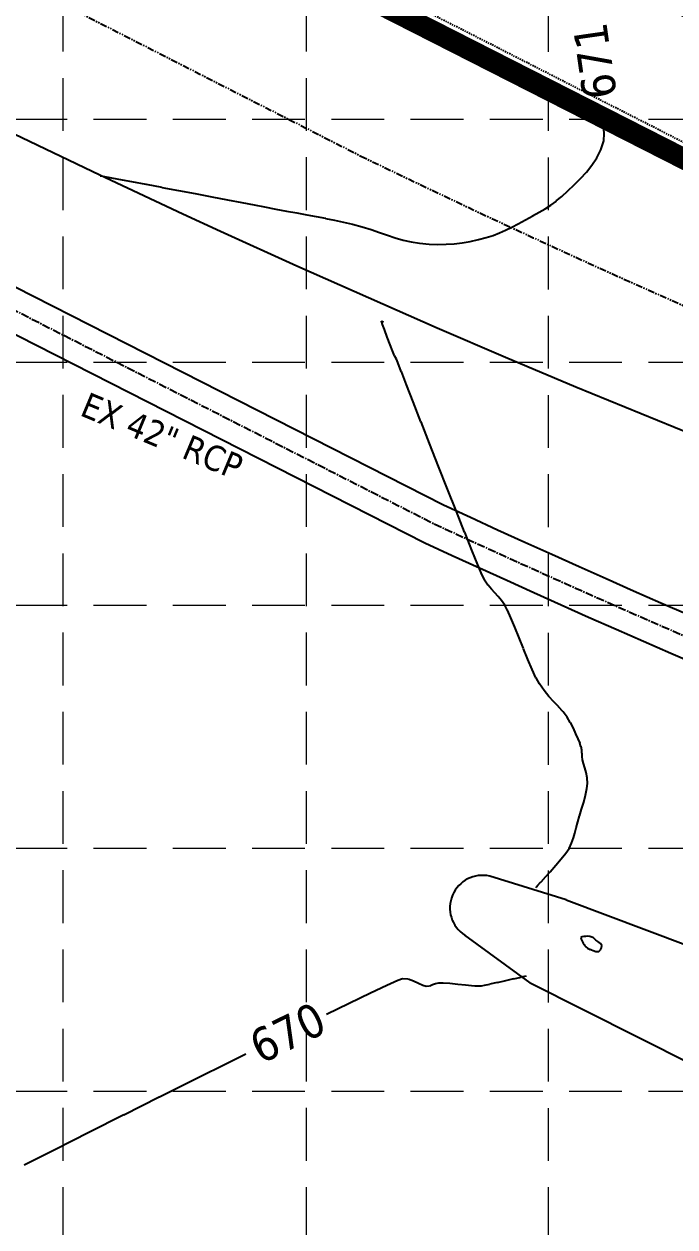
# Model space of a CAD drawing. Header units: inches. Extents: x 6967 to 7890, y 13663 to 15138.
# Drawn here: x 7195 to 7256.6, y 14410.6 to 14524.5 of the extents above; entities that cross this region are included whole.
import ezdxf

# ---------------------------------------------------------------- set-up
doc = ezdxf.new("R2010")
doc.units = ezdxf.units.IN
doc.header["$MEASUREMENT"] = 0
for name, pattern in [('CENTER2', [1.125, 0.75, -0.125, 0.125, -0.125]), ('DASHED', [0.75, 0.5, -0.25]), ('HIDDEN', [0.375, 0.25, -0.125]), ('xGWI003pt$0$HIDDEN2', [0.1875, 0.125, -0.0625]), ('xGWI003pt$0$PHANTOM2', [1.25, 0.625, -0.125, 0.125, -0.125, 0.125, -0.125])]:
    doc.linetypes.add(name, pattern=pattern)
for name, color, linetype in [('C-ANNO-STRM-N', 7, 'Continuous'), ('EC', 35, 'Continuous'), ('GRID', 254, 'HIDDEN'), ('LIMITS OF DISTURBANCE', 1, 'HIDDEN'), ('V-ROAD-BACK-P', 2, 'Continuous'), ('V-STRM-CNTR-E', 11, 'CENTER2'), ('V-STRM-UNDR-E', 15, 'Continuous'), ('xGWI003pt$0$C-EASE-WATR-N', 2, 'xGWI003pt$0$HIDDEN2'), ('xGWI003pt$0$ROW', 3, 'xGWI003pt$0$PHANTOM2')]:
    doc.layers.add(name, color=color, linetype=linetype)
doc.styles.add('L60', font='TAHOMA.TTF', dxfattribs={"height": 2.4})
doc.styles.add('L80', font='TAHOMA.TTF', dxfattribs={"height": 3.2})

msp = doc.modelspace()

# ---------------------------------------------------------------- linework, layer by layer
at = {"layer": 'EC', "color": 35}
for points, elevation in [([(7249.82, 14515.34), (7249.68, 14516.63)], 671), ([(7249.59, 14512.62), (7249.87, 14513.48)], 671), ([(7248.75, 14511.15), (7249.21, 14511.85)], 671), ([(7249.21, 14511.85), (7249.59, 14512.62)], 671), ([(7247.66, 14509.9), (7248.23, 14510.5)], 671), ([(7248.23, 14510.5), (7248.75, 14511.15)], 671), ([(7203.95, 14509.84), (7205.17, 14509.61)], 671), ([(7205.17, 14509.61), (7206.55, 14509.35)], 671), ([(7212.77, 14508.17), (7214.25, 14507.89)], 671), ([(7245.91, 14508.21), (7246.48, 14508.74)], 671), ([(7214.25, 14507.89), (7215.61, 14507.63)], 671), ([(7217.75, 14507.22), (7218.84, 14507.01)], 671), ([(7218.84, 14507.01), (7219.86, 14506.82)], 671), ([(7244.85, 14507.39), (7245.38, 14507.77)], 671), ([(7219.86, 14506.82), (7220.83, 14506.64)], 671), ([(7220.83, 14506.64), (7221.76, 14506.47)], 671), ([(7226.1, 14505.57), (7227.01, 14505.33)], 671), ([(7227.86, 14505.06), (7228.65, 14504.79)], 671), ([(7229.41, 14504.53), (7230.14, 14504.28)], 671), ([(7230.14, 14504.28), (7230.88, 14504.07)], 671), ([(7230.88, 14504.07), (7231.64, 14503.89)], 671), ([(7231.64, 14503.89), (7232.43, 14503.77)], 671), ([(7233.33, 14503.69), (7234.17, 14503.66)], 671), ([(7236.47, 14503.82), (7237.22, 14503.95)], 671), ([(7229.65, 14494.16), (7229.37, 14494.89)], 670), ([(7229.88, 14493.57), (7229.65, 14494.16)], 670), ([(7230, 14493.27), (7229.88, 14493.57)], 670), ([(7230.08, 14493.11), (7230, 14493.27)], 670), ([(7230.25, 14492.8), (7230.16, 14492.97)], 670), ([(7231.84, 14488.75), (7231.21, 14490.36)], 670), ([(7235.09, 14480.48), (7234.23, 14482.65)], 670), ([(7235.92, 14478.38), (7235.09, 14480.48)], 670), ([(7237.95, 14473.34), (7237.38, 14474.72)], 670), ([(7238.37, 14472.36), (7237.95, 14473.34)], 670), ([(7239.55, 14470.68), (7239.23, 14471.02)], 670), ([(7240.51, 14469.5), (7240.2, 14469.96)], 670), ([(7241.08, 14468.3), (7240.76, 14469.02)], 670), ([(7242.27, 14465.39), (7241.85, 14466.43)], 670), ([(7246.02, 14459.42), (7245.6, 14459.89)], 670), ([(7246.39, 14458.92), (7246.02, 14459.42)], 670), ([(7246.7, 14458.39), (7246.39, 14458.92)], 670), ([(7247.24, 14457.32), (7246.99, 14457.85)], 670), ([(7247.45, 14456.84), (7247.24, 14457.32)], 670), ([(7247.86, 14454.85), (7247.82, 14455.19)], 670), ([(7248.27, 14452.14), (7248.33, 14452.64)], 670), ([(7248.33, 14452.64), (7248.29, 14453.16)], 670), ([(7247.77, 14450.19), (7247.97, 14450.86)], 670), ([(7247.25, 14448.42), (7247.4, 14448.99)], 670), ([(7247.13, 14447.93), (7247.25, 14448.42)], 670), ([(7246.58, 14446.48), (7246.83, 14446.99)], 670), ([(7245.34, 14444.88), (7245.85, 14445.48)], 670), ([(7245.85, 14445.48), (7246.28, 14446.03)], 670), ([(7247.82, 14438.11), (7247.71, 14438.04)], 671), ([(7247.81, 14437.7), (7247.92, 14437.52)], 671), ([(7248.37, 14438.16), (7248.16, 14438.15)], 671), ([(7248.89, 14438), (7248.74, 14438.08)], 671), ([(7249.13, 14437.79), (7249.01, 14437.9)], 671), ([(7249.31, 14437.67), (7249.13, 14437.79)], 671), ([(7248, 14437.38), (7248.08, 14437.27)], 671), ([(7248.18, 14437.17), (7248.32, 14437.05)], 671), ([(7248.59, 14436.93), (7248.72, 14436.89)], 671), ([(7248.72, 14436.89), (7248.88, 14436.82)], 671), ([(7248.88, 14436.82), (7249.12, 14436.72)], 671), ([(7249.35, 14436.71), (7249.39, 14436.73)], 671), ([(7249.39, 14436.73), (7249.46, 14436.78)], 671), ([(7249.7, 14437.28), (7249.56, 14437.49)], 671), ([(7249.66, 14437.06), (7249.7, 14437.28)], 671), ([(7230.38, 14434), (7230.82, 14434.17)], 670), ([(7231.35, 14434.12), (7231.85, 14433.94)], 670), ([(7231.85, 14433.94), (7232.33, 14433.72)], 670), ([(7232.33, 14433.72), (7232.74, 14433.53)], 670), ([(7233.07, 14433.44), (7233.39, 14433.48)], 670), ([(7233.67, 14433.59), (7233.94, 14433.7)], 670), ([(7234.67, 14433.76), (7235.31, 14433.71)], 670), ([(7235.31, 14433.71), (7236.05, 14433.64)], 670), ([(7236.78, 14433.56), (7237.36, 14433.5)], 670), ([(7237.36, 14433.5), (7237.67, 14433.47)], 670), ([(7237.67, 14433.47), (7237.89, 14433.46)], 670), ([(7239.81, 14433.8), (7240.59, 14433.98)], 670), ([(7211.18, 14424.64), (7214.49, 14426.28)], 670), ([(7214.49, 14426.28), (7215.99, 14427.03)], 670)]:
    msp.add_lwpolyline(points, dxfattribs=dict(at, elevation=elevation))
at = {"layer": 'EC', "color": 35, "extrusion": (0.997708, 0.067668, 0), "elevation": 8215.43}
msp.add_lwpolyline([(13990.3, 671), (13991.49, 671)], dxfattribs=at)
at = {"layer": 'EC', "color": 35, "extrusion": (0.998773, -0.049522, 0), "elevation": 6522.24}
msp.add_lwpolyline([(14854.7, 671), (14855.37, 671)], dxfattribs=at)
at = {"layer": 'EC', "color": 35, "extrusion": (-0.186091, -0.982532, 0), "elevation": -15596.98}
msp.add_lwpolyline([(4376.2, 671), (4376.32, 671)], dxfattribs=at)
at = {"layer": 'EC', "color": 35, "extrusion": (-0.185888, -0.982571, 0), "elevation": -15596.07}
msp.add_lwpolyline([(4379.55, 671), (4379.84, 671)], dxfattribs=at)
at = {"layer": 'EC', "color": 35, "extrusion": (-0.185669, -0.982612, 0), "elevation": -15595.1}
msp.add_lwpolyline([(4383.31, 671), (4383.83, 671)], dxfattribs=at)
at = {"layer": 'EC', "color": 35, "extrusion": (-0.185503, -0.982644, 0), "elevation": -15594.36}
msp.add_lwpolyline([(4386.46, 671), (4387.29, 671)], dxfattribs=at)
at = {"layer": 'EC', "color": 35, "extrusion": (-0.18547, -0.98265, 0), "elevation": -15594.21}
msp.add_lwpolyline([(4390.47, 671), (4391.99, 671)], dxfattribs=at)
at = {"layer": 'EC', "color": 35, "extrusion": (0.695858, -0.71818, 0), "elevation": -5377.36}
msp.add_lwpolyline([(15300.29, 671), (15301.12, 671)], dxfattribs=at)
at = {"layer": 'EC', "color": 35, "extrusion": (0.703839, -0.71036, 0), "elevation": -5206.06}
msp.add_lwpolyline([(15360.24, 671), (15361.07, 671)], dxfattribs=at)
at = {"layer": 'EC', "color": 35, "extrusion": (-0.185588, -0.982628, 0), "elevation": -15594.73}
msp.add_lwpolyline([(4390.12, 671), (4391.72, 671)], dxfattribs=at)
at = {"layer": 'EC', "color": 35, "extrusion": (-0.185766, -0.982594, 0), "elevation": -15595.53}
msp.add_lwpolyline([(4388.89, 671), (4390.51, 671)], dxfattribs=at)
at = {"layer": 'EC', "color": 35, "extrusion": (-0.186019, -0.982546, 0), "elevation": -15596.66}
msp.add_lwpolyline([(4386.5, 671), (4388.09, 671)], dxfattribs=at)
at = {"layer": 'EC', "color": 35, "extrusion": (0.636744, -0.771075, 0), "elevation": -6573.13}
msp.add_lwpolyline([(14824.47, 671), (14825.16, 671)], dxfattribs=at)
at = {"layer": 'EC', "color": 35, "extrusion": (-0.187682, -0.98223, 0), "elevation": -15604.07}
msp.add_lwpolyline([(4364.56, 671), (4365.77, 671)], dxfattribs=at)
at = {"layer": 'EC', "color": 35, "extrusion": (0.189015, 0.981974, 0), "elevation": 15609.98}
msp.add_lwpolyline([(-4344.58, 671), (-4345.56, 671)], dxfattribs=at)
at = {"layer": 'EC', "color": 35, "extrusion": (0.506278, -0.86237, 0), "elevation": -8842.8}
msp.add_lwpolyline([(13591.23, 671), (13591.88, 671)], dxfattribs=at)
at = {"layer": 'EC', "color": 35, "extrusion": (-0.542581, 0.840003, 0), "elevation": 8255.33}
msp.add_lwpolyline([(-13956.5, 671), (-13957.14, 671)], dxfattribs=at)
at = {"layer": 'EC', "color": 35, "extrusion": (-0.185722, -0.982602, 0), "elevation": -15595.33}
msp.add_lwpolyline([(4401.96, 671), (4402.87, 671)], dxfattribs=at)
at = {"layer": 'EC', "color": 35, "extrusion": (-0.191676, -0.981458, 0), "elevation": -15621.74}
msp.add_lwpolyline([(4308.23, 671), (4309.12, 671)], dxfattribs=at)
at = {"layer": 'EC', "color": 35, "extrusion": (-0.200492, -0.979695, 0), "elevation": -15659.85}
msp.add_lwpolyline([(4168.51, 671), (4169.38, 671)], dxfattribs=at)
at = {"layer": 'EC', "color": 35, "extrusion": (-0.212033, -0.977263, 0), "elevation": -15707.93}
msp.add_lwpolyline([(3984.39, 671), (3985.26, 671)], dxfattribs=at)
at = {"layer": 'EC', "color": 35, "extrusion": (0.478496, -0.87809, 0), "elevation": -9272.08}
msp.add_lwpolyline([(13299.81, 671), (13300.59, 671)], dxfattribs=at)
at = {"layer": 'EC', "color": 35, "extrusion": (0.477617, -0.878568, 0), "elevation": -9285.38}
msp.add_lwpolyline([(13291.31, 671), (13292.08, 671)], dxfattribs=at)
at = {"layer": 'EC', "color": 35, "extrusion": (0.48451, -0.874785, 0), "elevation": -9180.59}
msp.add_lwpolyline([(13364.68, 671), (13365.38, 671)], dxfattribs=at)
at = {"layer": 'EC', "color": 35, "extrusion": (-0.225983, -0.974131, 0), "elevation": -15763.31}
msp.add_lwpolyline([(3760.28, 671), (3761.15, 671)], dxfattribs=at)
at = {"layer": 'EC', "color": 35, "extrusion": (0.297177, 0.954822, 0), "elevation": 15997.71}
msp.add_lwpolyline([(-2589.86, 671), (-2590.75, 671)], dxfattribs=at)
at = {"layer": 'EC', "color": 35, "extrusion": (-0.33012, -0.943939, 0), "elevation": -16077.96}
msp.add_lwpolyline([(2035.09, 671), (2035.89, 671)], dxfattribs=at)
at = {"layer": 'EC', "color": 35, "extrusion": (0.359421, -0.933175, 0), "elevation": -10933.26}
msp.add_lwpolyline([(11968.86, 671), (11969.51, 671)], dxfattribs=at)
at = {"layer": 'EC', "color": 35, "extrusion": (0.40955, -0.912288, 0), "elevation": -10267.37}
msp.add_lwpolyline([(12545.38, 671), (12546.01, 671)], dxfattribs=at)
at = {"layer": 'EC', "color": 35, "extrusion": (0.4477, -0.894184, 0), "elevation": -9728.53}
msp.add_lwpolyline([(12968.3, 671), (12968.95, 671)], dxfattribs=at)
at = {"layer": 'EC', "color": 35, "extrusion": (0.470443, -0.88243, 0), "elevation": -9393.36}
msp.add_lwpolyline([(13213.74, 671), (13214.43, 671)], dxfattribs=at)
at = {"layer": 'EC', "color": 35, "extrusion": (-0.086571, -0.996246, 0), "elevation": -15075.44}
msp.add_lwpolyline([(5949.68, 671), (5950.58, 671)], dxfattribs=at)
at = {"layer": 'EC', "color": 35, "extrusion": (0.012727, -0.999919, 0), "elevation": -14410.42}
msp.add_lwpolyline([(7418.18, 671), (7418.96, 671)], dxfattribs=at)
at = {"layer": 'EC', "color": 35, "extrusion": (0.068047, -0.997682, 0), "elevation": -13977.74}
msp.add_lwpolyline([(8205.11, 671), (8205.88, 671)], dxfattribs=at)
at = {"layer": 'EC', "color": 35, "extrusion": (0.122203, -0.992505, 0), "elevation": -13510.8}
msp.add_lwpolyline([(8953.88, 671), (8954.64, 671)], dxfattribs=at)
at = {"layer": 'EC', "color": 35, "extrusion": (0.211804, -0.977312, 0), "elevation": -12642.01}
msp.add_lwpolyline([(10145.02, 671), (10145.82, 671)], dxfattribs=at)
at = {"layer": 'EC', "color": 35, "extrusion": (-0.252047, 0.967715, 0), "elevation": 12211.53}
msp.add_lwpolyline([(-10660.04, 671), (-10660.81, 671)], dxfattribs=at)
at = {"layer": 'EC', "color": 35, "extrusion": (-0.304374, 0.952553, 0), "elevation": 11612.83}
msp.add_lwpolyline([(-11310.02, 671), (-11310.71, 671)], dxfattribs=at)
at = {"layer": 'EC', "color": 35, "extrusion": (0.341846, -0.939756, 0), "elevation": -11151.91}
msp.add_lwpolyline([(11748.87, 670), (11748.88, 670)], dxfattribs=at)
at = {"layer": 'EC', "color": 35, "extrusion": (0.981402, 0.191966, 0), "elevation": 9877.2}
msp.add_lwpolyline([(12839.07, 670), (12839.08, 670)], dxfattribs=at)
at = {"layer": 'EC', "color": 35, "extrusion": (0.949728, 0.313076, 0), "elevation": 11403.89}
msp.add_lwpolyline([(11504.36, 670), (11504.44, 670)], dxfattribs=at)
at = {"layer": 'EC', "color": 35, "extrusion": (-0.114235, -0.993454, 0), "elevation": -15227.28}
msp.add_lwpolyline([(5525.52, 670), (5525.55, 670)], dxfattribs=at)
at = {"layer": 'EC', "color": 35, "extrusion": (0.941344, 0.337448, 0), "elevation": 11696.59}
msp.add_lwpolyline([(11206.4, 670), (11206.64, 670)], dxfattribs=at)
at = {"layer": 'EC', "color": 35, "extrusion": (-0.261955, -0.96508, 0), "elevation": -15883.81}
msp.add_lwpolyline([(3179.04, 670), (3179.11, 670)], dxfattribs=at)
at = {"layer": 'EC', "color": 35, "extrusion": (-0.296883, -0.954914, 0), "elevation": -15988.93}
msp.add_lwpolyline([(2599.29, 670), (2599.37, 670)], dxfattribs=at)
at = {"layer": 'EC', "color": 35, "extrusion": (0.938087, 0.346399, 0), "elevation": 11802.8}
msp.add_lwpolyline([(11094, 670), (11094.49, 670)], dxfattribs=at)
at = {"layer": 'EC', "color": 35, "extrusion": (0.936343, 0.351087, 0), "elevation": 11858.14}
msp.add_lwpolyline([(11034.05, 670), (11034.82, 670)], dxfattribs=at)
at = {"layer": 'EC', "color": 35, "extrusion": (0.864118, 0.503289, 0), "elevation": 13541.87}
msp.add_lwpolyline([(8884.77, 670), (8884.94, 670)], dxfattribs=at)
at = {"layer": 'EC', "color": 35, "extrusion": (0.929237, 0.369485, 0), "elevation": 12073.49}
msp.add_lwpolyline([(10795.42, 670), (10795.77, 670)], dxfattribs=at)
at = {"layer": 'EC', "color": 35, "extrusion": (0.931043, 0.364909, 0), "elevation": 12020.23}
msp.add_lwpolyline([(10853.78, 670), (10854.69, 670)], dxfattribs=at)
at = {"layer": 'EC', "color": 35, "extrusion": (0.931309, 0.36423, 0), "elevation": 12012.32}
msp.add_lwpolyline([(10861.18, 670), (10862.54, 670)], dxfattribs=at)
at = {"layer": 'EC', "color": 35, "extrusion": (0.931185, 0.364547, 0), "elevation": 12016}
msp.add_lwpolyline([(10853.34, 670), (10855.36, 670)], dxfattribs=at)
at = {"layer": 'EC', "color": 35, "extrusion": (0.930975, 0.365084, 0), "elevation": 12022.27}
msp.add_lwpolyline([(10844.19, 670), (10846.41, 670)], dxfattribs=at)
at = {"layer": 'EC', "color": 35, "extrusion": (0.930673, 0.365853, 0), "elevation": 12031.22}
msp.add_lwpolyline([(10831.94, 670), (10834.26, 670)], dxfattribs=at)
at = {"layer": 'EC', "color": 35, "extrusion": (0.92884, 0.37048, 0), "elevation": 12084.97}
msp.add_lwpolyline([(10765.24, 670), (10767.33, 670)], dxfattribs=at)
at = {"layer": 'EC', "color": 35, "extrusion": (0.927551, 0.373697, 0), "elevation": 12122.21}
msp.add_lwpolyline([(10721.45, 670), (10723.29, 670)], dxfattribs=at)
at = {"layer": 'EC', "color": 35, "extrusion": (0.904645, 0.426167, 0), "elevation": 12715.79}
msp.add_lwpolyline([(10007.04, 670), (10007.59, 670)], dxfattribs=at)
at = {"layer": 'EC', "color": 35, "extrusion": (0.83173, 0.55518, 0), "elevation": 14055.05}
msp.add_lwpolyline([(8017.4, 670), (8017.96, 670)], dxfattribs=at)
at = {"layer": 'EC', "color": 35, "extrusion": (0.767816, 0.64067, 0), "elevation": 14829.55}
msp.add_lwpolyline([(6473.12, 670), (6473.62, 670)], dxfattribs=at)
at = {"layer": 'EC', "color": 35, "extrusion": (0.722202, 0.691683, 0), "elevation": 15237.53}
msp.add_lwpolyline([(5442.81, 670), (5443.28, 670)], dxfattribs=at)
at = {"layer": 'EC', "color": 35, "extrusion": (0.761588, 0.648061, 0), "elevation": 14891.47}
msp.add_lwpolyline([(6328.06, 670), (6328.56, 670)], dxfattribs=at)
at = {"layer": 'EC', "color": 35, "extrusion": (0.888261, 0.459339, 0), "elevation": 13077.87}
msp.add_lwpolyline([(9526.3, 670), (9526.84, 670)], dxfattribs=at)
at = {"layer": 'EC', "color": 35, "extrusion": (0.923298, 0.384083, 0), "elevation": 12242.71}
msp.add_lwpolyline([(10576.42, 670), (10577.38, 670)], dxfattribs=at)
at = {"layer": 'EC', "color": 35, "extrusion": (0.926795, 0.375566, 0), "elevation": 12144.82}
msp.add_lwpolyline([(10687.62, 670), (10688.69, 670)], dxfattribs=at)
at = {"layer": 'EC', "color": 35, "extrusion": (0.924839, 0.380358, 0), "elevation": 12199.97}
msp.add_lwpolyline([(10622.4, 670), (10623.5, 670)], dxfattribs=at)
at = {"layer": 'EC', "color": 35, "extrusion": (0.919157, 0.393892, 0), "elevation": 12354.57}
msp.add_lwpolyline([(10441.16, 670), (10442.18, 670)], dxfattribs=at)
at = {"layer": 'EC', "color": 35, "extrusion": (0.907372, 0.420329, 0), "elevation": 12651.57}
msp.add_lwpolyline([(10078.36, 670), (10079.23, 670)], dxfattribs=at)
at = {"layer": 'EC', "color": 35, "extrusion": (0.880023, 0.474931, 0), "elevation": 13243.17}
msp.add_lwpolyline([(9286.64, 670), (9287.31, 670)], dxfattribs=at)
at = {"layer": 'EC', "color": 35, "extrusion": (0.821542, 0.570148, 0), "elevation": 14196.58}
msp.add_lwpolyline([(7750.39, 670), (7751.16, 670)], dxfattribs=at)
at = {"layer": 'EC', "color": 35, "extrusion": (0.767069, 0.641565, 0), "elevation": 14834.75}
msp.add_lwpolyline([(6444.54, 670), (6445.27, 670)], dxfattribs=at)
at = {"layer": 'EC', "color": 35, "extrusion": (0.730499, 0.682914, 0), "elevation": 15167.75}
msp.add_lwpolyline([(5615.47, 670), (5616.16, 670)], dxfattribs=at)
at = {"layer": 'EC', "color": 35, "extrusion": (0.722203, 0.691681, 0), "elevation": 15234.43}
msp.add_lwpolyline([(5431.33, 670), (5431.98, 670)], dxfattribs=at)
at = {"layer": 'EC', "color": 35, "extrusion": (0.883207, 0.468984, 0), "elevation": 13181.09}
msp.add_lwpolyline([(9370.55, 670), (9371.16, 670)], dxfattribs=at)
at = {"layer": 'EC', "color": 35, "extrusion": (0.931898, 0.362721, 0), "elevation": 11997.69}
msp.add_lwpolyline([(10843.05, 670), (10843.49, 670)], dxfattribs=at)
at = {"layer": 'EC', "color": 35, "extrusion": (0.949034, 0.315175, 0), "elevation": 11434.53}
msp.add_lwpolyline([(11435.06, 670), (11435.38, 670)], dxfattribs=at)
at = {"layer": 'EC', "color": 35, "extrusion": (0.978111, 0.208085, 0), "elevation": 10097.17}
msp.add_lwpolyline([(12631.21, 670), (12631.55, 670)], dxfattribs=at)
at = {"layer": 'EC', "color": 35, "extrusion": (0.996286, 0.086111, 0), "elevation": 8465.66}
msp.add_lwpolyline([(13777.69, 670), (13777.98, 670)], dxfattribs=at)
at = {"layer": 'EC', "color": 35, "extrusion": (0.998766, 0.049663, 0), "elevation": 7956.77}
msp.add_lwpolyline([(14077.4, 670), (14077.71, 670)], dxfattribs=at)
at = {"layer": 'EC', "color": 35, "extrusion": (0.972166, 0.234293, 0), "elevation": 10432.8}
msp.add_lwpolyline([(12354.04, 670), (12354.39, 670)], dxfattribs=at)
at = {"layer": 'EC', "color": 35, "extrusion": (0.956663, 0.291197, 0), "elevation": 11142.95}
msp.add_lwpolyline([(11717.09, 670), (11717.51, 670)], dxfattribs=at)
at = {"layer": 'EC', "color": 35, "extrusion": (0.962324, 0.271905, 0), "elevation": 10905.13}
msp.add_lwpolyline([(11938.28, 670), (11938.75, 670)], dxfattribs=at)
at = {"layer": 'EC', "color": 35, "extrusion": (0.98057, 0.196172, 0), "elevation": 9942.76}
msp.add_lwpolyline([(12750.42, 670), (12750.92, 670)], dxfattribs=at)
at = {"layer": 'EC', "color": 35, "extrusion": (0.966128, -0.258063, 0), "elevation": 3273.23}
msp.add_lwpolyline([(15831.82, 670), (15832.51, 670)], dxfattribs=at)
at = {"layer": 'EC', "color": 35, "extrusion": (0.97822, -0.207572, 0), "elevation": 4090.54}
msp.add_lwpolyline([(15641.28, 670), (15641.91, 670)], dxfattribs=at)
at = {"layer": 'EC', "color": 35, "extrusion": (0.955617, -0.294611, 0), "elevation": 2668.91}
msp.add_lwpolyline([(15943.45, 670), (15944.12, 670)], dxfattribs=at)
at = {"layer": 'EC', "color": 35, "extrusion": (0.957356, -0.288909, 0), "elevation": 2763.9}
msp.add_lwpolyline([(15926.67, 670), (15927.26, 670)], dxfattribs=at)
at = {"layer": 'EC', "color": 35, "extrusion": (0.964639, -0.263573, 0), "elevation": 3182.78}
msp.add_lwpolyline([(15846.71, 670), (15847.19, 670)], dxfattribs=at)
at = {"layer": 'EC', "color": 35, "extrusion": (0.940091, -0.340925, 0), "elevation": 1887.34}
msp.add_lwpolyline([(16052.1, 670), (16052.61, 670)], dxfattribs=at)
at = {"layer": 'EC', "color": 35, "extrusion": (0.83322, -0.552942, 0), "elevation": -1950.07}
msp.add_lwpolyline([(16043.49, 670), (16044.03, 670)], dxfattribs=at)
at = {"layer": 'EC', "color": 35, "extrusion": (0.747171, -0.664631, 0), "elevation": -4187.01}
msp.add_lwpolyline([(15607.45, 670), (15608.28, 670)], dxfattribs=at)
at = {"layer": 'EC', "color": 35, "extrusion": (0.744481, -0.667643, 0), "elevation": -4250.02}
msp.add_lwpolyline([(15588.71, 670), (15589.07, 670)], dxfattribs=at)
at = {"layer": 'EC', "color": 35, "extrusion": (0.739977, -0.672632, 0), "elevation": -4354.69}
msp.add_lwpolyline([(15560.15, 670), (15560.71, 670)], dxfattribs=at)
at = {"layer": 'EC', "color": 35, "extrusion": (0.740523, -0.672031, 0), "elevation": -4342.07}
msp.add_lwpolyline([(15564.24, 670), (15565.03, 670)], dxfattribs=at)
at = {"layer": 'EC', "color": 35, "extrusion": (0.76025, -0.64963, 0), "elevation": -3875.63}
msp.add_lwpolyline([(15685.69, 670), (15685.78, 670)], dxfattribs=at)
at = {"layer": 'EC', "color": 35, "extrusion": (0.75229, -0.658832, 0), "elevation": -4066.19}
msp.add_lwpolyline([(15637.47, 670), (15637.67, 670)], dxfattribs=at)
at = {"layer": 'EC', "color": 35, "extrusion": (0.997902, 0.064749, 0), "elevation": 8167.35}
msp.add_lwpolyline([(13938.46, 671), (13938.31, 671)], dxfattribs=at)
at = {"layer": 'EC', "color": 35, "extrusion": (0.90258, 0.430522, 0), "elevation": 12757.48}
msp.add_lwpolyline([(9911.05, 671), (9910.84, 671)], dxfattribs=at)
at = {"layer": 'EC', "color": 35, "extrusion": (0.167378, -0.985893, 0), "elevation": -13021.31}
msp.add_lwpolyline([(9562.36, 671), (9562.19, 671)], dxfattribs=at)
at = {"layer": 'EC', "color": 35, "extrusion": (0.85273, 0.522352, 0), "elevation": 13721.99}
msp.add_lwpolyline([(8525.33, 671), (8525.18, 671)], dxfattribs=at)
at = {"layer": 'EC', "color": 35, "extrusion": (0.075858, -0.997119, 0), "elevation": -13846.72}
msp.add_lwpolyline([(8322.52, 671), (8322.35, 671)], dxfattribs=at)
at = {"layer": 'EC', "color": 35, "extrusion": (-0.142872, -0.989741, 0), "elevation": -15325.63}
msp.add_lwpolyline([(5111.39, 671), (5111.2, 671)], dxfattribs=at)
at = {"layer": 'EC', "color": 35, "extrusion": (-0.28885, -0.957375, 0), "elevation": -15916.44}
msp.add_lwpolyline([(2769.33, 671), (2769.14, 671)], dxfattribs=at)
at = {"layer": 'EC', "color": 35, "extrusion": (-0.618778, -0.785566, 0), "elevation": -15827.45}
msp.add_lwpolyline([(-3239.28, 671), (-3239.44, 671)], dxfattribs=at)
at = {"layer": 'EC', "color": 35, "extrusion": (0.599246, 0.800565, 0), "elevation": 15902.41}
msp.add_lwpolyline([(2847.87, 671), (2848.18, 671)], dxfattribs=at)
at = {"layer": 'EC', "color": 35, "extrusion": (0.731996, 0.681309, 0), "elevation": 15141.81}
msp.add_lwpolyline([(5629.83, 671), (5629.7, 671)], dxfattribs=at)
at = {"layer": 'EC', "color": 35, "extrusion": (0.510515, 0.859869, 0), "elevation": 16114.35}
msp.add_lwpolyline([(1137.72, 671), (1137.56, 671)], dxfattribs=at)
at = {"layer": 'EC', "color": 35, "extrusion": (-0.321807, -0.946805, 0), "elevation": -16001.6}
msp.add_lwpolyline([(2216.97, 671), (2217.1, 671)], dxfattribs=at)
at = {"layer": 'EC', "color": 35, "extrusion": (-0.034743, -0.999396, 0), "elevation": -14679.86}
msp.add_lwpolyline([(6743.17, 671), (6743.4, 671)], dxfattribs=at)
at = {"layer": 'EC', "color": 35, "extrusion": (0.722535, -0.691334, 0), "elevation": -4742.65}
msp.add_lwpolyline([(15442.88, 671), (15443.03, 671)], dxfattribs=at)
at = {"layer": 'EC', "color": 35, "extrusion": (0.868228, -0.496166, 0), "elevation": -868.81}
msp.add_lwpolyline([(16131.49, 671), (16131.69, 671)], dxfattribs=at)
at = {"layer": 'EC', "color": 35, "extrusion": (-0.092515, -0.995711, 0), "elevation": -15041.22}
msp.add_lwpolyline([(5864.43, 670), (5864.95, 670)], dxfattribs=at)
at = {"layer": 'EC', "color": 35, "extrusion": (0.22157, -0.975144, 0), "elevation": -12470.91}
msp.add_lwpolyline([(10258.76, 670), (10259.56, 670)], dxfattribs=at)
at = {"layer": 'EC', "color": 35, "extrusion": (0.221585, -0.975141, 0), "elevation": -12470.75}
msp.add_lwpolyline([(10259.75, 670), (10260.45, 670)], dxfattribs=at)
at = {"layer": 'EC', "color": 35, "extrusion": (0.219764, -0.975553, 0), "elevation": -12489.89}
msp.add_lwpolyline([(10237.15, 670), (10237.65, 670)], dxfattribs=at)
at = {"layer": 'EC', "color": 35, "extrusion": (-0.426728, 0.90438, 0), "elevation": 9968.43}
msp.add_lwpolyline([(-12695.55, 670), (-12697.27, 670)], dxfattribs=at)
at = {"layer": 'EC', "color": 35, "extrusion": (-0.412661, 0.910885, 0), "elevation": 10164.01}
msp.add_lwpolyline([(-12541.26, 670), (-12542.39, 670)], dxfattribs=at)
at = {"layer": 'EC', "color": 35, "extrusion": (0.249492, 0.968377, 0), "elevation": 15781.61}
msp.add_lwpolyline([(-3402.96, 670), (-3403.31, 670)], dxfattribs=at)
at = {"layer": 'EC', "color": 35, "extrusion": (0.349946, -0.93677, 0), "elevation": -10989.55}
msp.add_lwpolyline([(11826.97, 670), (11827.26, 670)], dxfattribs=at)
at = {"layer": 'EC', "color": 35, "extrusion": (-0.213093, 0.977032, 0), "elevation": 12560.68}
msp.add_lwpolyline([(-10143.52, 670), (-10143.85, 670)], dxfattribs=at)
at = {"layer": 'EC', "color": 35, "extrusion": (-0.016506, -0.999864, 0), "elevation": -14551.21}
msp.add_lwpolyline([(6995.04, 670), (6995.44, 670)], dxfattribs=at)
at = {"layer": 'EC', "color": 35, "extrusion": (-0.107736, -0.99418, 0), "elevation": -15129.21}
msp.add_lwpolyline([(5638.92, 670), (5639.65, 670)], dxfattribs=at)
at = {"layer": 'EC', "color": 35, "extrusion": (-0.004152, -0.999991, 0), "elevation": -14463.39}
msp.add_lwpolyline([(7177.9, 670), (7178.09, 670)], dxfattribs=at)
at = {"layer": 'EC', "color": 35, "extrusion": (0.076752, -0.99705, 0), "elevation": -13835.35}
msp.add_lwpolyline([(8324.53, 670), (8324.75, 670)], dxfattribs=at)
at = {"layer": 'EC', "color": 35, "extrusion": (0.187601, -0.982245, 0), "elevation": -12819.3}
msp.add_lwpolyline([(9817.53, 670), (9817.8, 670)], dxfattribs=at)
at = {"layer": 'EC', "color": 35, "extrusion": (0.211322, -0.977417, 0), "elevation": -12577.9}
msp.add_lwpolyline([(10125.22, 670), (10125.76, 670)], dxfattribs=at)
at = {"layer": 'EC', "color": 35, "extrusion": (0.2177, -0.976016, 0), "elevation": -12511.51}
msp.add_lwpolyline([(10207.69, 670), (10208.41, 670)], dxfattribs=at)
at = {"layer": 'EC', "color": 35, "extrusion": (0.437105, -0.89941, 0), "elevation": -9821.71}
msp.add_lwpolyline([(12804.78, 670), (12807.17, 670)], dxfattribs=at)
at = {"layer": 'EC', "color": 35, "extrusion": (0.433243, -0.901277, 0), "elevation": -9876.56}
msp.add_lwpolyline([(12764.91, 670), (12767.14, 670)], dxfattribs=at)
at = {"layer": 'EC', "color": 35, "extrusion": (-0.446232, 0.894917, 0), "elevation": 9690.99}
msp.add_lwpolyline([(-12886.38, 670), (-12890.15, 670)], dxfattribs=at)
at = {"layer": 'EC', "color": 35, "extrusion": (0.4476, -0.894234, 0), "elevation": -9671.28}
msp.add_lwpolyline([(12897.42, 670), (12901.18, 670)], dxfattribs=at)
at = {"layer": 'EC', "color": 35, "extrusion": (0.449047, -0.893508, 0), "elevation": -9650.39}
msp.add_lwpolyline([(12909.37, 670), (12913.06, 670)], dxfattribs=at)
at = {"layer": 'EC', "color": 35, "extrusion": (0.450669, -0.892691, 0), "elevation": -9626.93}
msp.add_lwpolyline([(12923.32, 670), (12926.87, 670)], dxfattribs=at)
at = {"layer": 'EC', "color": 35, "extrusion": (0.452594, -0.891717, 0), "elevation": -9599.03}
msp.add_lwpolyline([(12940.74, 670), (12944.06, 670)], dxfattribs=at)
at = {"layer": 'GRID', "color": 252, "linetype": 'HIDDEN', "lineweight": 0, "ltscale": 20}
for p, q in [((7198.7, 13779.41), (7198.7, 15112.66)), ((7221.76, 13779.41), (7221.74, 15112.65)), ((7244.62, 13779.4), (7244.67, 15112.65)), ((6991.59, 14515.51), (7865.68, 14515.51)), ((6991.59, 14492.51), (7865.68, 14492.51)), ((6991.59, 14469.51), (7865.68, 14469.51)), ((6991.59, 14446.5), (7865.68, 14446.5)), ((6991.59, 14423.5), (7865.68, 14423.5))]:
    msp.add_line(p, q, dxfattribs=at)
at = {"layer": 'LIMITS OF DISTURBANCE', "linetype": 'DASHED', "ltscale": 25, "const_width": 2}
msp.add_lwpolyline([(7626.68, 14301.01), (7537.7, 14305.63), (7486.93, 14312.38), (7396.55, 14337.66), (7372.92, 14344.83), (7341.41, 14355.65), (7272.76, 14383.79), (7321.11, 14493.63), (7084.45, 14614.89), (7078.43, 14602.87), (7300.44, 14489.89), (7255.53, 14390.87), (7231.16, 14402.51, 0.426649), (7192.43, 14387.89), (7143.12, 14290.44, 0.055483), (7100.96, 14177.59), (7091.99, 14135.02), (7118.28, 14130.52), (7275.49, 14103.27), (7373.36, 14083.72), (7470.5, 14064.56), (7646.85, 14024.45)], format="xyb", dxfattribs=at)
at = {"layer": 'V-ROAD-BACK-P', "color": 7}
for p, q in [((7246.3, 14441.6), (7239.08, 14443.86)), ((7242.91, 14433.75), (7236.72, 14438.27))]:
    msp.add_line(p, q, dxfattribs=at)
for points in [[(7194.06, 14514.13), (7202.18, 14510.24), (7210.03, 14506.55), (7213.61, 14504.91), (7220.83, 14501.64), (7227.59, 14498.63), (7234.1, 14495.77), (7240.57, 14492.99), (7247.23, 14490.19), (7258.03, 14485.75)], [(7246.3, 14441.6), (7265.52, 14434.38), (7273.29, 14431.5), (7284.18, 14427.54), (7297.48, 14422.77), (7303.66, 14420.58), (7309.79, 14418.45), (7316.09, 14416.31), (7322.78, 14414.11), (7326.33, 14412.98), (7333.12, 14410.82), (7339.47, 14408.85), (7345.59, 14406.99), (7351.67, 14405.22), (7357.93, 14403.49), (7364.57, 14401.74), (7368.09, 14400.85), (7370.99, 14400.15), (7374.11, 14399.45), (7377.38, 14398.76), (7384.04, 14397.42), (7390.34, 14396.23), (7400.64, 14394.41), (7402.6, 14393.14)], [(7242.91, 14433.75), (7278.69, 14415.72), (7319.55, 14398.23), (7361.53, 14382.73)]]:
    msp.add_lwpolyline(points, dxfattribs=at)
msp.add_arc((7238.39, 14440.85), 3.08, 77.2048, 237.1317, dxfattribs=at)
at = {"layer": 'V-STRM-CNTR-E', "color": 5}
msp.add_lwpolyline([(7000.28, 14596.16), (7233.82, 14477.21, 0.086014), (7580.97, 14384.04), (7664.9, 14381.94, 0.032197), (7684.65, 14382.54, 0.032197)], format="xyb", dxfattribs=at)
at = {"layer": 'V-STRM-UNDR-E', "color": 5}
for points in [[(7000.29, 14598.4), (7234.69, 14479.01, 0.085989), (7581.08, 14386.04), (7664.96, 14383.94, 0.032294), (7684.51, 14384.54, 0.032294)], [(7000.27, 14593.92), (7232.95, 14475.41, 0.086039), (7580.85, 14382.04), (7664.84, 14379.94, 0.032102), (7684.79, 14380.54, 0.032102)]]:
    msp.add_lwpolyline(points, format="xyb", dxfattribs=at)
at = {"layer": 'xGWI003pt$0$C-EASE-WATR-N', "color": 253}
msp.add_line((7301.78, 14490.72), (7087.78, 14599.74), dxfattribs=at)
at = {"layer": 'xGWI003pt$0$ROW', "color": 7}
for p in [(7087.54, 14583.03), (7226.88, 14512.03), (7226.88, 14512.03), (7226.88, 14512.03)]:
    msp.add_line(p, (7226.88, 14512.03), dxfattribs=at)
msp.add_arc((7649.32, 15382.67), 967.72, 244.1167, 266.85922, dxfattribs=at)

# ---------------------------------------------------------------- texts
at = {"layer": 'C-ANNO-STRM-N', "style": 'L60'}
msp.add_text('EX 42" RCP', height=2.4, rotation=337.3686, dxfattribs=at).set_placement((7200.18, 14487.52))
at = {"layer": 'EC', "color": 35, "char_height": 3.2, "width": 8.4008, "attachment_point": 1, "style": 'L80'}
for s, insert, rotation in [('\\fTahoma|b0|i0|c0|p34;\\W1.0000000000;\\T1.0000000000;\\o\\l671', (7247.95, 14517.22, 671), 98.2056), ('\\fTahoma|b0|i0|c0|p34;\\W1.0000000000;\\T1.0000000000;\\o\\l670', (7216, 14428.89, 670), 26.216)]:
    msp.add_mtext(s, dxfattribs=dict(at, insert=insert, rotation=rotation))

doc.saveas('drawing.dxf')
